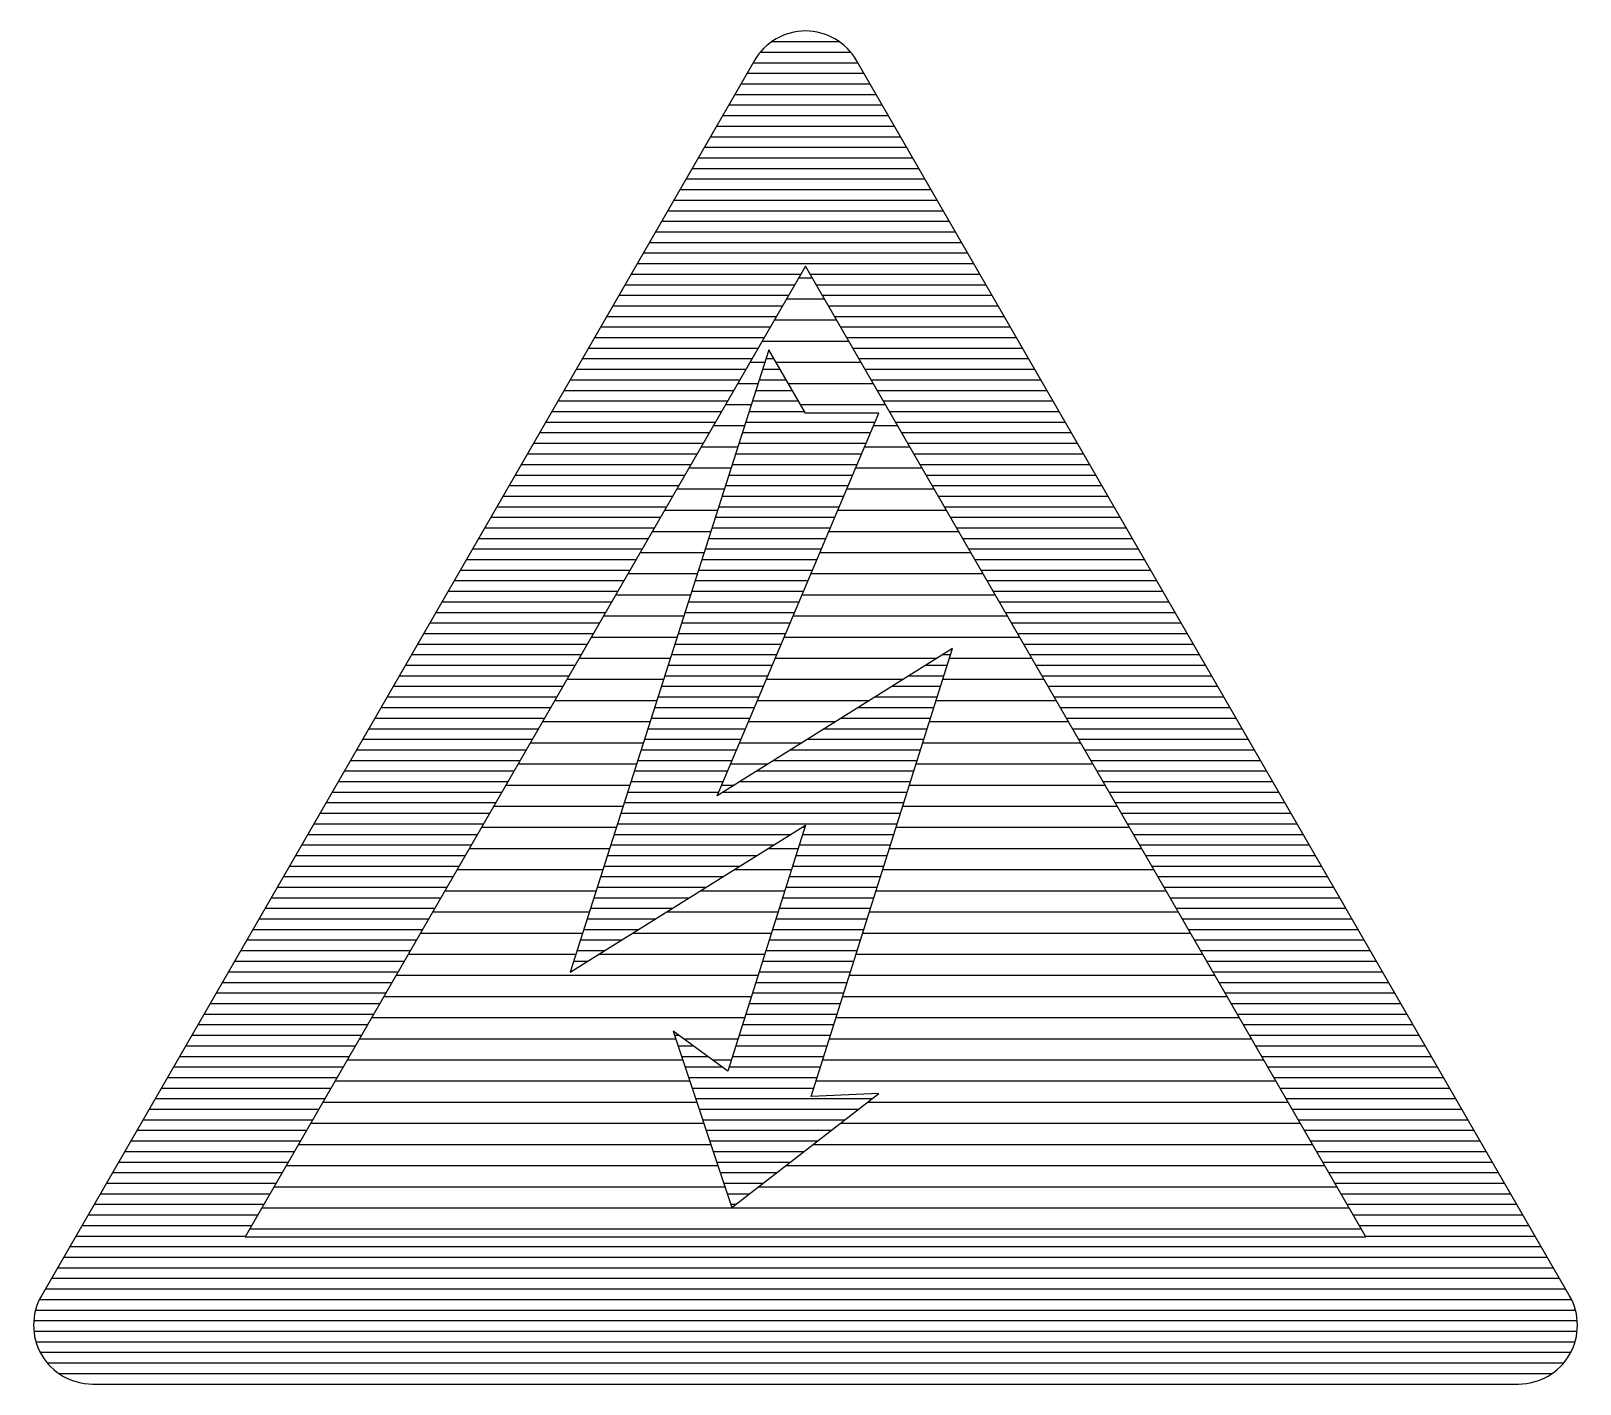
# Model space of a CAD drawing. Header units: millimetres. Extents: x -3 to 2253, y -3 to 1300.
# Drawn here: x 1598.13 to 1611.87, y 301 to 313 of the extents above; entities that cross this region are included whole.
import ezdxf

# ---------------------------------------------------------------- set-up
doc = ezdxf.new("R2010")
doc.units = ezdxf.units.MM
doc.layers.add('GEEL', color=2, linetype='Continuous')
doc.layers.add('VEILIG', color=7, linetype='Continuous')

# ---------------------------------------------------------------- blocks, each defined once
blk = doc.blocks.new('*X273')
at = {"color": 0}
for p, q in [((29.942, 35.812), (30.058, 35.812)), ((29.834, 35.625), (30.166, 35.625)), ((29.725, 35.438), (30.275, 35.438)), ((29.617, 35.25), (30.383, 35.25)), ((29.509, 35.062), (29.639, 35.062)), ((29.738, 35.062), (30.491, 35.062)), ((29.401, 34.875), (29.579, 34.875)), ((29.846, 34.875), (30.599, 34.875)), ((29.292, 34.688), (29.519, 34.688)), ((29.955, 34.688), (30.708, 34.688)), ((29.184, 34.5), (29.459, 34.5)), ((30.606, 34.5), (30.816, 34.5)), ((29.076, 34.312), (29.399, 34.312)), ((30.527, 34.312), (30.924, 34.312)), ((28.968, 34.125), (29.34, 34.125)), ((30.448, 34.125), (31.032, 34.125)), ((28.859, 33.938), (29.28, 33.938)), ((30.368, 33.938), (31.141, 33.938)), ((28.751, 33.75), (29.22, 33.75)), ((30.289, 33.75), (31.249, 33.75)), ((28.643, 33.562), (29.16, 33.562)), ((30.21, 33.562), (31.357, 33.562)), ((28.535, 33.375), (29.1, 33.375)), ((30.13, 33.375), (31.465, 33.375)), ((28.426, 33.188), (29.041, 33.188)), ((30.051, 33.188), (31.574, 33.188)), ((28.318, 33), (28.981, 33)), ((29.972, 33), (31.682, 33)), ((28.21, 32.812), (28.921, 32.812)), ((29.892, 32.812), (31.79, 32.812)), ((28.102, 32.625), (28.861, 32.625)), ((29.813, 32.625), (31.898, 32.625)), ((27.993, 32.438), (28.801, 32.438)), ((29.734, 32.438), (31.17, 32.438)), ((31.278, 32.438), (32.007, 32.438)), ((27.885, 32.25), (28.742, 32.25)), ((29.654, 32.25), (30.87, 32.25)), ((31.219, 32.25), (32.115, 32.25)), ((27.777, 32.062), (28.682, 32.062)), ((29.575, 32.062), (30.57, 32.062)), ((31.159, 32.062), (32.223, 32.062)), ((27.669, 31.875), (28.622, 31.875)), ((29.496, 31.875), (30.27, 31.875)), ((31.1, 31.875), (32.331, 31.875)), ((27.56, 31.688), (28.562, 31.688)), ((29.416, 31.688), (29.97, 31.688)), ((31.041, 31.688), (32.44, 31.688)), ((27.452, 31.5), (28.502, 31.5)), ((29.337, 31.5), (29.67, 31.5)), ((30.982, 31.5), (32.548, 31.5)), ((27.344, 31.312), (28.443, 31.312)), ((29.258, 31.312), (29.37, 31.312)), ((30.922, 31.312), (32.656, 31.312)), ((27.236, 31.125), (28.383, 31.125)), ((30.863, 31.125), (32.764, 31.125)), ((27.127, 30.938), (28.323, 30.938)), ((29.97, 30.938), (29.994, 30.938)), ((30.804, 30.938), (32.873, 30.938)), ((27.019, 30.75), (28.263, 30.75)), ((29.67, 30.75), (29.935, 30.75)), ((30.745, 30.75), (32.981, 30.75)), ((26.911, 30.562), (28.203, 30.562)), ((29.37, 30.562), (29.876, 30.562)), ((30.686, 30.562), (33.089, 30.562)), ((26.803, 30.375), (28.144, 30.375)), ((29.07, 30.375), (29.816, 30.375)), ((30.626, 30.375), (33.197, 30.375)), ((26.694, 30.188), (28.084, 30.188)), ((28.77, 30.188), (29.757, 30.188)), ((30.567, 30.188), (33.306, 30.188)), ((26.586, 30), (28.024, 30)), ((28.47, 30), (29.698, 30)), ((30.508, 30), (33.414, 30)), ((26.478, 29.812), (27.964, 29.812)), ((28.17, 29.812), (29.639, 29.812)), ((30.449, 29.812), (33.522, 29.812)), ((26.37, 29.625), (29.58, 29.625)), ((30.39, 29.625), (33.63, 29.625)), ((26.261, 29.438), (29.52, 29.438)), ((30.33, 29.438), (33.739, 29.438)), ((26.153, 29.25), (29.461, 29.25)), ((30.271, 29.25), (33.847, 29.25)), ((26.045, 29.062), (28.849, 29.062)), ((28.919, 29.062), (29.402, 29.062)), ((30.212, 29.062), (33.955, 29.062)), ((25.937, 28.875), (28.911, 28.875)), ((29.175, 28.875), (29.343, 28.875)), ((30.153, 28.875), (34.063, 28.875)), ((25.828, 28.688), (28.974, 28.688)), ((30.094, 28.688), (34.172, 28.688)), ((25.72, 28.5), (29.036, 28.5)), ((30.553, 28.5), (34.28, 28.5)), ((25.612, 28.312), (29.098, 28.312)), ((30.311, 28.312), (34.388, 28.312)), ((25.504, 28.125), (29.161, 28.125)), ((30.069, 28.125), (34.496, 28.125)), ((25.395, 27.938), (29.223, 27.938)), ((29.827, 27.938), (34.605, 27.938)), ((25.287, 27.75), (29.286, 27.75)), ((29.586, 27.75), (34.713, 27.75)), ((25.179, 27.562), (34.821, 27.562)), ((25.071, 27.375), (34.929, 27.375))]:
    blk.add_line(p, q, dxfattribs=at)
blk = doc.blocks.new('*X272')
at = {"color": 0}
for p, q in [((50.599, 59.812), (51.401, 59.812)), ((50.702, 59.906), (51.298, 59.906)), ((50.536, 59.719), (51.464, 59.719)), ((50.428, 59.531), (51.572, 59.531)), ((50.482, 59.625), (51.518, 59.625)), ((50.374, 59.438), (51.626, 59.438)), ((50.266, 59.25), (51.734, 59.25)), ((50.32, 59.344), (51.68, 59.344)), ((50.212, 59.156), (51.788, 59.156)), ((50.103, 58.969), (51.897, 58.969)), ((50.158, 59.062), (51.842, 59.062)), ((50.049, 58.875), (51.951, 58.875)), ((49.941, 58.688), (52.059, 58.688)), ((49.995, 58.781), (52.005, 58.781)), ((49.887, 58.594), (52.113, 58.594)), ((49.779, 58.406), (52.221, 58.406)), ((49.833, 58.5), (52.167, 58.5)), ((49.724, 58.312), (52.276, 58.312)), ((49.67, 58.219), (52.33, 58.219)), ((49.562, 58.031), (52.438, 58.031)), ((49.616, 58.125), (52.384, 58.125)), ((49.508, 57.938), (52.492, 57.938)), ((49.4, 57.75), (50.906, 57.75)), ((49.454, 57.844), (50.96, 57.844)), ((51.04, 57.844), (52.546, 57.844)), ((51.094, 57.75), (52.6, 57.75)), ((49.346, 57.656), (50.852, 57.656)), ((51.148, 57.656), (52.654, 57.656)), ((49.237, 57.469), (50.743, 57.469)), ((49.291, 57.562), (50.798, 57.562)), ((51.202, 57.562), (52.709, 57.562)), ((51.257, 57.469), (52.763, 57.469)), ((49.183, 57.375), (50.689, 57.375)), ((51.311, 57.375), (52.817, 57.375)), ((49.075, 57.188), (50.581, 57.188)), ((49.129, 57.281), (50.635, 57.281)), ((51.365, 57.281), (52.871, 57.281)), ((51.419, 57.188), (52.925, 57.188)), ((49.021, 57.094), (50.527, 57.094)), ((50.648, 57.094), (50.72, 57.094)), ((51.473, 57.094), (52.979, 57.094)), ((48.913, 56.906), (50.419, 56.906)), ((48.967, 57), (50.473, 57)), ((50.589, 56.906), (50.828, 56.906)), ((50.619, 57), (50.774, 57)), ((51.527, 57), (53.033, 57)), ((51.581, 56.906), (53.087, 56.906)), ((48.858, 56.812), (50.365, 56.812)), ((50.559, 56.812), (50.882, 56.812)), ((51.635, 56.812), (53.142, 56.812)), ((48.75, 56.625), (50.256, 56.625)), ((48.804, 56.719), (50.31, 56.719)), ((50.499, 56.625), (50.991, 56.625)), ((50.529, 56.719), (50.936, 56.719)), ((51.69, 56.719), (53.196, 56.719)), ((51.744, 56.625), (53.25, 56.625)), ((48.696, 56.531), (50.202, 56.531)), ((50.469, 56.531), (51.619, 56.531)), ((51.798, 56.531), (53.304, 56.531)), ((48.588, 56.344), (50.094, 56.344)), ((48.642, 56.438), (50.148, 56.438)), ((50.409, 56.344), (51.54, 56.344)), ((50.439, 56.438), (51.58, 56.438)), ((51.852, 56.438), (53.358, 56.438)), ((51.906, 56.344), (53.412, 56.344)), ((48.534, 56.25), (50.04, 56.25)), ((50.379, 56.25), (51.5, 56.25)), ((51.96, 56.25), (53.466, 56.25)), ((48.48, 56.156), (49.986, 56.156)), ((50.349, 56.156), (51.461, 56.156)), ((52.014, 56.156), (53.52, 56.156)), ((48.371, 55.969), (49.877, 55.969)), ((48.425, 56.062), (49.932, 56.062)), ((50.29, 55.969), (51.381, 55.969)), ((50.32, 56.062), (51.421, 56.062)), ((52.068, 56.062), (53.575, 56.062)), ((52.123, 55.969), (53.629, 55.969)), ((48.317, 55.875), (49.823, 55.875)), ((50.26, 55.875), (51.342, 55.875)), ((52.177, 55.875), (53.683, 55.875)), ((48.209, 55.688), (49.715, 55.688)), ((48.263, 55.781), (49.769, 55.781)), ((50.2, 55.688), (51.262, 55.688)), ((50.23, 55.781), (51.302, 55.781)), ((52.231, 55.781), (53.737, 55.781)), ((52.285, 55.688), (53.791, 55.688)), ((48.155, 55.594), (49.661, 55.594)), ((50.17, 55.594), (51.223, 55.594)), ((52.339, 55.594), (53.845, 55.594)), ((48.047, 55.406), (49.553, 55.406)), ((48.101, 55.5), (49.607, 55.5)), ((50.11, 55.406), (51.143, 55.406)), ((50.14, 55.5), (51.183, 55.5)), ((52.393, 55.5), (53.899, 55.5)), ((52.447, 55.406), (53.953, 55.406)), ((47.992, 55.312), (49.499, 55.312)), ((50.08, 55.312), (51.104, 55.312)), ((52.501, 55.312), (54.008, 55.312)), ((47.884, 55.125), (49.39, 55.125)), ((47.938, 55.219), (49.444, 55.219)), ((50.021, 55.125), (51.024, 55.125)), ((50.051, 55.219), (51.064, 55.219)), ((52.556, 55.219), (54.062, 55.219)), ((52.61, 55.125), (54.116, 55.125)), ((47.83, 55.031), (49.336, 55.031)), ((49.991, 55.031), (50.985, 55.031)), ((52.664, 55.031), (54.17, 55.031)), ((47.722, 54.844), (49.228, 54.844)), ((47.776, 54.938), (49.282, 54.938)), ((49.931, 54.844), (50.905, 54.844)), ((49.961, 54.938), (50.945, 54.938)), ((52.718, 54.938), (54.224, 54.938)), ((52.772, 54.844), (54.278, 54.844)), ((47.668, 54.75), (49.174, 54.75)), ((49.901, 54.75), (50.866, 54.75)), ((52.826, 54.75), (54.332, 54.75)), ((47.559, 54.562), (49.066, 54.562)), ((47.614, 54.656), (49.12, 54.656)), ((49.841, 54.562), (50.786, 54.562)), ((49.871, 54.656), (50.826, 54.656)), ((52.88, 54.656), (54.386, 54.656)), ((52.934, 54.562), (54.441, 54.562)), ((47.505, 54.469), (49.011, 54.469)), ((49.811, 54.469), (50.747, 54.469)), ((52.22, 54.469), (52.288, 54.469)), ((52.989, 54.469), (54.495, 54.469)), ((47.397, 54.281), (48.903, 54.281)), ((47.451, 54.375), (48.957, 54.375)), ((49.752, 54.281), (50.667, 54.281)), ((49.781, 54.375), (50.707, 54.375)), ((51.92, 54.281), (52.228, 54.281)), ((52.07, 54.375), (52.258, 54.375)), ((53.043, 54.375), (54.549, 54.375)), ((53.097, 54.281), (54.603, 54.281)), ((47.343, 54.188), (48.849, 54.188)), ((49.722, 54.188), (50.628, 54.188)), ((51.77, 54.188), (52.199, 54.188)), ((53.151, 54.188), (54.657, 54.188)), ((47.289, 54.094), (48.795, 54.094)), ((49.692, 54.094), (50.588, 54.094)), ((51.62, 54.094), (52.169, 54.094)), ((53.205, 54.094), (54.711, 54.094)), ((47.181, 53.906), (48.687, 53.906)), ((47.235, 54), (48.741, 54)), ((49.632, 53.906), (50.509, 53.906)), ((49.662, 54), (50.548, 54)), ((51.32, 53.906), (52.11, 53.906)), ((51.47, 54), (52.14, 54)), ((53.259, 54), (54.765, 54)), ((53.313, 53.906), (54.819, 53.906)), ((47.126, 53.812), (48.633, 53.812)), ((49.602, 53.812), (50.469, 53.812)), ((51.17, 53.812), (52.08, 53.812)), ((53.367, 53.812), (54.874, 53.812)), ((47.018, 53.625), (48.524, 53.625)), ((47.072, 53.719), (48.578, 53.719)), ((49.542, 53.625), (50.39, 53.625)), ((49.572, 53.719), (50.43, 53.719)), ((50.87, 53.625), (52.021, 53.625)), ((51.02, 53.719), (52.051, 53.719)), ((53.422, 53.719), (54.928, 53.719)), ((53.476, 53.625), (54.982, 53.625)), ((46.964, 53.531), (48.47, 53.531)), ((49.512, 53.531), (50.35, 53.531)), ((50.72, 53.531), (51.992, 53.531)), ((53.53, 53.531), (55.036, 53.531)), ((46.856, 53.344), (48.362, 53.344)), ((46.91, 53.438), (48.416, 53.438)), ((49.453, 53.344), (50.271, 53.344)), ((49.482, 53.438), (50.311, 53.438)), ((50.42, 53.344), (51.932, 53.344)), ((50.57, 53.438), (51.962, 53.438)), ((53.584, 53.438), (55.09, 53.438)), ((53.638, 53.344), (55.144, 53.344)), ((46.802, 53.25), (48.308, 53.25)), ((49.423, 53.25), (50.231, 53.25)), ((50.27, 53.25), (51.903, 53.25)), ((53.692, 53.25), (55.198, 53.25)), ((46.693, 53.062), (48.2, 53.062)), ((46.748, 53.156), (48.254, 53.156)), ((49.363, 53.062), (51.844, 53.062)), ((49.393, 53.156), (51.873, 53.156)), ((53.746, 53.156), (55.252, 53.156)), ((53.8, 53.062), (55.307, 53.062)), ((46.639, 52.969), (48.145, 52.969)), ((49.333, 52.969), (51.814, 52.969)), ((53.855, 52.969), (55.361, 52.969)), ((46.531, 52.781), (48.037, 52.781)), ((46.585, 52.875), (48.091, 52.875)), ((49.273, 52.781), (50.72, 52.781)), ((49.303, 52.875), (50.87, 52.875)), ((50.945, 52.781), (51.755, 52.781)), ((50.974, 52.875), (51.784, 52.875)), ((53.909, 52.875), (55.415, 52.875)), ((53.963, 52.781), (55.469, 52.781)), ((46.477, 52.688), (47.983, 52.688)), ((49.243, 52.688), (50.57, 52.688)), ((50.915, 52.688), (51.725, 52.688)), ((54.017, 52.688), (55.523, 52.688)), ((46.369, 52.5), (47.875, 52.5)), ((46.423, 52.594), (47.929, 52.594)), ((49.183, 52.5), (50.27, 52.5)), ((49.213, 52.594), (50.42, 52.594)), ((50.856, 52.5), (51.666, 52.5)), ((50.885, 52.594), (51.696, 52.594)), ((54.071, 52.594), (55.577, 52.594)), ((54.125, 52.5), (55.631, 52.5)), ((46.315, 52.406), (47.821, 52.406)), ((49.154, 52.406), (50.12, 52.406)), ((50.826, 52.406), (51.636, 52.406)), ((54.179, 52.406), (55.685, 52.406)), ((46.206, 52.219), (47.712, 52.219)), ((46.26, 52.312), (47.767, 52.312)), ((49.094, 52.219), (49.82, 52.219)), ((49.124, 52.312), (49.97, 52.312)), ((50.767, 52.219), (51.577, 52.219)), ((50.797, 52.312), (51.607, 52.312)), ((54.233, 52.312), (55.74, 52.312)), ((54.288, 52.219), (55.794, 52.219)), ((46.152, 52.125), (47.658, 52.125)), ((49.064, 52.125), (49.67, 52.125)), ((50.737, 52.125), (51.547, 52.125)), ((54.342, 52.125), (55.848, 52.125)), ((46.098, 52.031), (47.604, 52.031)), ((49.034, 52.031), (49.52, 52.031)), ((50.708, 52.031), (51.518, 52.031)), ((54.396, 52.031), (55.902, 52.031)), ((45.99, 51.844), (47.496, 51.844)), ((46.044, 51.938), (47.55, 51.938)), ((48.974, 51.844), (49.22, 51.844)), ((49.004, 51.938), (49.37, 51.938)), ((50.649, 51.844), (51.459, 51.844)), ((50.678, 51.938), (51.488, 51.938)), ((54.45, 51.938), (55.956, 51.938)), ((54.504, 51.844), (56.01, 51.844)), ((45.936, 51.75), (47.442, 51.75)), ((48.944, 51.75), (49.07, 51.75)), ((50.619, 51.75), (51.429, 51.75)), ((54.558, 51.75), (56.064, 51.75)), ((45.827, 51.562), (47.334, 51.562)), ((45.882, 51.656), (47.388, 51.656)), ((48.914, 51.656), (48.92, 51.656)), ((50.56, 51.562), (51.37, 51.562)), ((50.589, 51.656), (51.399, 51.656)), ((54.612, 51.656), (56.118, 51.656)), ((54.666, 51.562), (56.173, 51.562)), ((45.773, 51.469), (47.279, 51.469)), ((50.53, 51.469), (51.34, 51.469)), ((54.721, 51.469), (56.227, 51.469)), ((45.665, 51.281), (47.171, 51.281)), ((45.719, 51.375), (47.225, 51.375)), ((50.471, 51.281), (51.281, 51.281)), ((50.501, 51.375), (51.311, 51.375)), ((54.775, 51.375), (56.281, 51.375)), ((54.829, 51.281), (56.335, 51.281)), ((45.611, 51.188), (47.117, 51.188)), ((50.441, 51.188), (51.251, 51.188)), ((54.883, 51.188), (56.389, 51.188)), ((45.503, 51), (47.009, 51)), ((45.557, 51.094), (47.063, 51.094)), ((49.838, 51.094), (49.876, 51.094)), ((49.87, 51), (50.004, 51)), ((50.382, 51), (51.192, 51)), ((50.412, 51.094), (51.222, 51.094)), ((54.937, 51.094), (56.443, 51.094)), ((54.991, 51), (56.497, 51)), ((45.448, 50.906), (46.955, 50.906)), ((49.901, 50.906), (50.133, 50.906)), ((50.353, 50.906), (51.163, 50.906)), ((55.045, 50.906), (56.552, 50.906)), ((45.34, 50.719), (46.846, 50.719)), ((45.394, 50.812), (46.9, 50.812)), ((49.932, 50.812), (50.261, 50.812)), ((49.963, 50.719), (51.103, 50.719)), ((50.323, 50.812), (51.133, 50.812)), ((55.1, 50.812), (56.606, 50.812)), ((55.154, 50.719), (56.66, 50.719)), ((45.286, 50.625), (46.792, 50.625)), ((49.994, 50.625), (51.074, 50.625)), ((55.208, 50.625), (56.714, 50.625)), ((45.178, 50.438), (46.684, 50.438)), ((45.232, 50.531), (46.738, 50.531)), ((50.026, 50.531), (51.593, 50.531)), ((50.057, 50.438), (51.472, 50.438)), ((55.262, 50.531), (56.768, 50.531)), ((55.316, 50.438), (56.822, 50.438)), ((45.124, 50.344), (46.63, 50.344)), ((50.088, 50.344), (51.351, 50.344)), ((55.37, 50.344), (56.876, 50.344)), ((45.07, 50.25), (46.576, 50.25)), ((50.119, 50.25), (51.23, 50.25)), ((55.424, 50.25), (56.93, 50.25)), ((44.961, 50.062), (46.467, 50.062)), ((45.015, 50.156), (46.522, 50.156)), ((50.15, 50.156), (51.11, 50.156)), ((50.182, 50.062), (50.989, 50.062)), ((55.478, 50.156), (56.985, 50.156)), ((55.533, 50.062), (57.039, 50.062)), ((44.907, 49.969), (46.413, 49.969)), ((50.213, 49.969), (50.868, 49.969)), ((55.587, 49.969), (57.093, 49.969)), ((44.799, 49.781), (46.305, 49.781)), ((44.853, 49.875), (46.359, 49.875)), ((50.244, 49.875), (50.747, 49.875)), ((50.275, 49.781), (50.626, 49.781)), ((55.641, 49.875), (57.147, 49.875)), ((55.695, 49.781), (57.201, 49.781)), ((44.745, 49.688), (46.251, 49.688)), ((50.306, 49.688), (50.505, 49.688)), ((55.749, 49.688), (57.255, 49.688)), ((44.637, 49.5), (46.143, 49.5)), ((44.691, 49.594), (46.197, 49.594)), ((50.338, 49.594), (50.384, 49.594)), ((55.803, 49.594), (57.309, 49.594)), ((55.857, 49.5), (57.363, 49.5)), ((44.582, 49.406), (46.089, 49.406)), ((55.911, 49.406), (57.418, 49.406)), ((44.474, 49.219), (57.526, 49.219)), ((44.528, 49.312), (46.034, 49.312)), ((55.966, 49.312), (57.472, 49.312)), ((44.42, 49.125), (57.58, 49.125)), ((44.312, 48.938), (57.688, 48.938)), ((44.366, 49.031), (57.634, 49.031)), ((44.258, 48.844), (57.742, 48.844)), ((44.17, 48.656), (57.83, 48.656)), ((44.205, 48.75), (57.795, 48.75)), ((44.154, 48.562), (57.846, 48.562)), ((44.155, 48.469), (57.845, 48.469)), ((44.174, 48.375), (57.826, 48.375)), ((44.211, 48.281), (57.789, 48.281)), ((44.274, 48.188), (57.726, 48.188)), ((44.376, 48.094), (57.624, 48.094))]:
    blk.add_line(p, q, dxfattribs=at)
blk = doc.blocks.new('0706')
at = {"layer": 'VEILIG'}
blk.add_lwpolyline([(6.778, -3.217), (0.452, 7.739, 0.57735), (-0.452, 7.739), (-6.778, -3.217, 0.57735), (-6.326, -4), (6.326, -4, 0.57735)], format="xyb", close=True, dxfattribs=at)
for points in [[(4.97, -2.696), (0, 5.913), (-4.97, -2.696)], [(-0.326, 5.173), (-2.087, -0.348), (0, 0.957), (-0.689, -1.224), (-1.174, -0.87), (-0.653, -2.435), (0.651, -1.424), (0.05, -1.449), (1.304, 2.522), (-0.783, 1.217), (0.652, 4.609), (0, 4.609)]]:
    blk.add_lwpolyline(points, close=True, dxfattribs=at)
at = {"layer": 'GEEL'}
blk.add_blockref('*X273', (-30, -30), dxfattribs=at)
at = {"layer": 'VEILIG'}
blk.add_blockref('*X272', (-51, -52), dxfattribs=at)

msp = doc.modelspace()

# ---------------------------------------------------------------- block references
msp.add_blockref('0706', (1605, 305))

doc.saveas('drawing.dxf')
